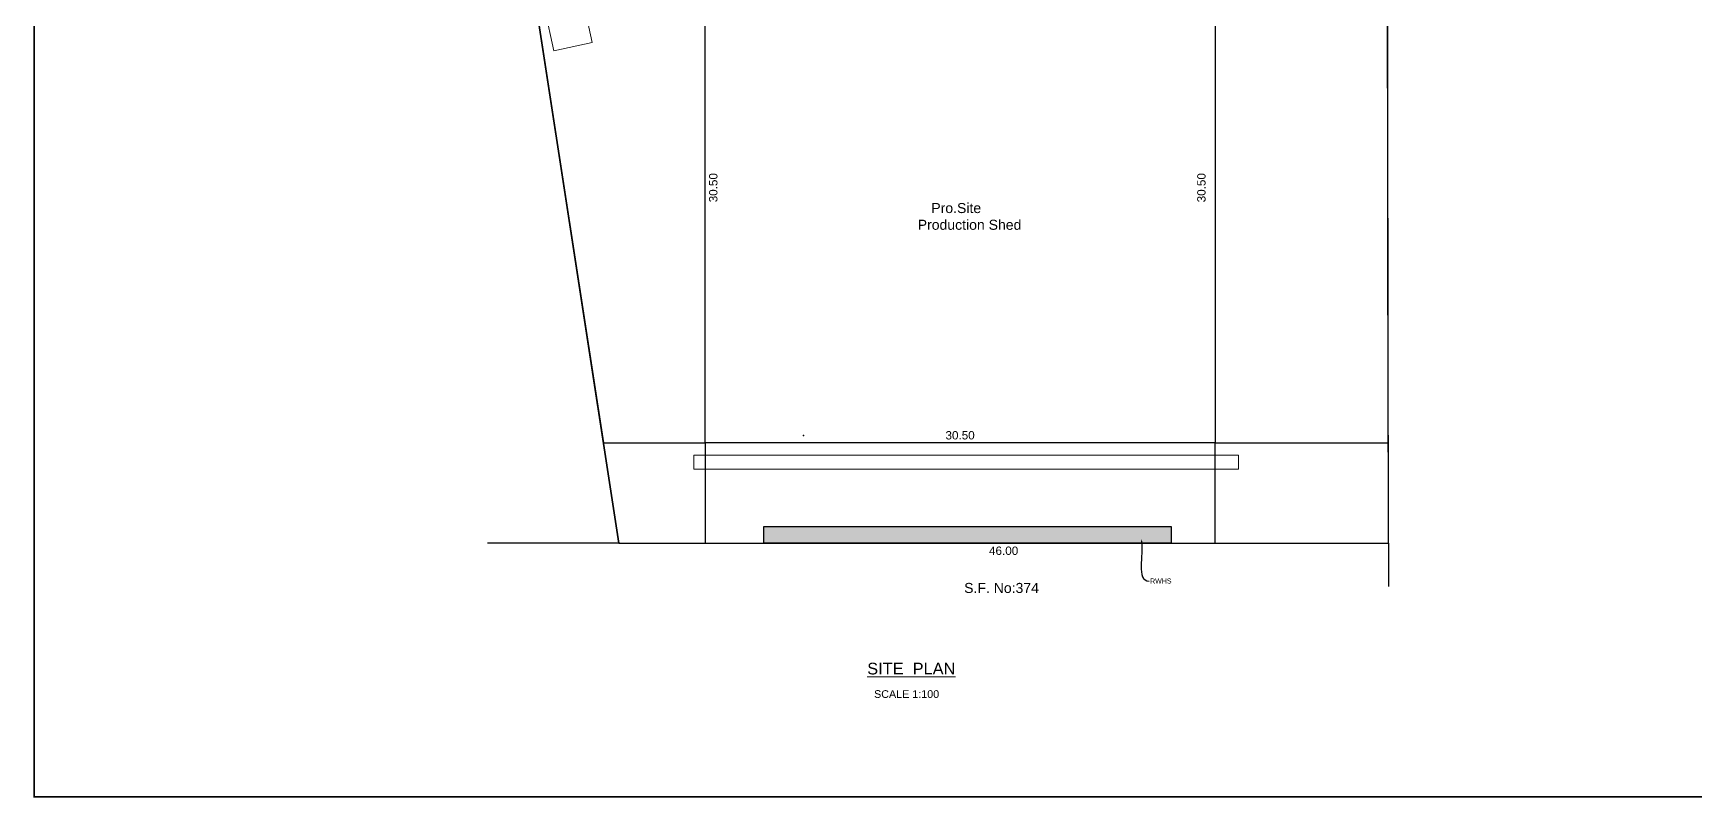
# Model space of a CAD drawing. Header units: metres. Extents: x 1521 to 1862, y -130 to 121.
# Drawn here: x 1662.9 to 1762.2, y -98.2 to -52.5 of the extents above; entities that cross this region are included whole.
import ezdxf
from ezdxf import colors
from ezdxf.entities.mleader import LeaderData, LeaderLine
from ezdxf.math import Vec2, Vec3

# ---------------------------------------------------------------- set-up
doc = ezdxf.new("R2010")
doc.units = ezdxf.units.M
doc.header["$MEASUREMENT"] = 0
doc.layers.get('DEFPOINTS').update_dxf_attribs({"lineweight": 9})
for name, color, linetype, lineweight in [('A-WALL', 250, 'Continuous', 30), ('AS_AT_SITE', 6, 'Continuous', 30), ('BLK_1_FIRE_TENDER_MOVEMENT', 161, 'Continuous', 0), ('BLK_1_PLANTATION_GREENSTRIP', 81, 'Continuous', 0), ('SUPER_IMPOSED', 5, 'Continuous', 30), ('WASTE_DISPOSAL', 7, 'Continuous', 0)]:
    doc.layers.add(name, color=color, linetype=linetype, lineweight=lineweight)
for name, color, linetype in [('BLK_1_LVL_0_BLDG_FOOT_PRINT', 1, 'Continuous'), ('BLK_1_LVL_0_REAR_SETBACK', 11, 'Continuous'), ('BLK_1_LVL_0_SIDE_SETBACK1', 171, 'Continuous'), ('BLK_1_LVL_0_SIDE_SETBACK2', 102, 'Continuous'), ('PLOT_BOUNDARY', 70, 'Continuous'), ('RWH', 130, 'Continuous'), ('WALL', 251, 'Continuous'), ('WIN', 252, 'Continuous')]:
    doc.layers.add(name, color=color, linetype=linetype)
doc.styles.add('1', font='arial.ttf', dxfattribs={"height": 0.5})
doc.styles.add('2', font='arial.ttf', dxfattribs={"height": 0.23})
doc.styles.get("Standard").update_dxf_attribs({"font": 'arial.ttf'})
doc.dimstyles.new('1 site plan', dxfattribs={"dimscale": 0, "dimtxt": 0.5, "dimasz": 0.18, "dimexe": 3, "dimexo": 0, "dimgap": 0.01, "dimtad": 0, "dimzin": 4, "dimdsep": 46, "dimtxsty": '1', "dimblk": 'ARCHTICK', "dimcen": 0.01, "dimse1": 1, "dimse2": 1, "dimsd1": 1, "dimsd2": 1, "dimclrd": 256, "dimclre": 256, "dimclrt": 254, "dimadec": 3, "dimazin": 0, "dimtfac": 1, "dimtmove": 2, "dimatfit": 3, "dimfxl": 0, "dimtolj": 1, "dimtzin": 0, "dimarcsym": 0})

# ---------------------------------------------------------------- blocks, each defined once
blk = doc.blocks.new('*D91')
at = {"layer": 'DEFPOINTS', "color": 0}
for p in [(1697.882, -82.975), (1743.882, -82.975), (1743.882, -83.434)]:
    blk.add_point(p, dxfattribs=at)
at = {"layer": 'WIN', "color": 254, "insert": (1720.882, -83.434), "char_height": 0.5, "attachment_point": 5, "style": '1'}
blk.add_mtext('\\A1;46.00', dxfattribs=at)
blk = doc.blocks.new('_ARCHTICK')
at = {"color": 0, "linetype": 'ByBlock', "const_width": 0.15}
blk.add_lwpolyline([(-0.5, -0.5), (0.5, 0.5)], dxfattribs=at)
blk = doc.blocks.new('*D471')
at = {"layer": 'DEFPOINTS', "color": 0}
for p in [(1703.029, -76.53), (1703.029, -76.975), (1733.529, -76.975)]:
    blk.add_point(p, dxfattribs=at)
at = {"color": 254, "insert": (1718.279, -76.53), "char_height": 0.5, "attachment_point": 5, "style": '1'}
blk.add_mtext('\\A1;30.50', dxfattribs=at)
blk = doc.blocks.new('*D472')
at = {"layer": 'DEFPOINTS', "color": 0}
for p in [(1703.029, -46.475), (1703.029, -76.975), (1703.525, -76.975)]:
    blk.add_point(p, dxfattribs=at)
at = {"color": 254, "insert": (1703.525, -61.725), "char_height": 0.5, "attachment_point": 5, "rotation": 90, "style": '1'}
blk.add_mtext('\\A1;30.50', dxfattribs=at)
blk = doc.blocks.new('*D475')
at = {"layer": 'DEFPOINTS', "color": 0}
for p in [(1732.709, -46.475), (1733.529, -46.475), (1733.529, -76.975)]:
    blk.add_point(p, dxfattribs=at)
at = {"color": 254, "insert": (1732.709, -61.725), "char_height": 0.5, "attachment_point": 5, "rotation": 90, "style": '1'}
blk.add_mtext('\\A1;30.50', dxfattribs=at)

msp = doc.modelspace()

# ---------------------------------------------------------------- hatches: boundary and pattern name
at = {"layer": 'WIN'}
h = msp.add_hatch(dxfattribs=at)
h.set_pattern_fill('GRAVEL', color=256, angle=19.4714149)
h.set_pattern_definition([(247.4842024, (-1433.85606, -1769.9153), (-4.5424345123, -11.151963446), [0.134536, -13.31908805]), (204.4411557, (-1433.907582, -1770.039582), (10.98035840273, 4.94284628), [0.230868, -22.85592476]), (151.981862, (-1434.11776, -1770.135106), (13.0947809493, -7.037521715), [0.162788, -16.1160326]), (286.745104, (-1434.40212, -1770.50081), (-5.72392270364, 19.1894947532), [0.210238, -20.81355804]), (312.3050691, (-1434.34155, -1770.70213), (-8.7140779245, 9.6470122798), [0.206155, -20.40937313]), (16.745104, (-1434.20279, -1770.8546), (-19.1894947532, -5.72392270364), [0.210238, -20.81355804]), (57.1656554, (-1434.001468, -1770.794026), (-8.9231375372, -13.76145401082), [0.278029, -27.52484855]), (91.7267433, (-1433.850718, -1770.560415), (-0.73374829837, 23.07512975987), [0.262488, -25.9863215]), (140.9009806, (-1433.858627, -1770.298046), (-11.8758381886, 9.5898105987), [0.21095, -20.8840731]), (194.7077733, (-1434.02234, -1770.16501), (10.704223553, 2.723893927), [0.240832, -11.80076258]), (241.8688527, (-1434.255277, -1770.226152), (-7.64699309536, -14.3709253912), [0.311448, -30.833375]), (158.2854898, (-1433.46541, -1770.18023), (-8.5996745623, 3.3234917516), [0.106301, -10.5238448]), (190.9406493, (-1433.564167, -1770.140904), (12.9231759061, 2.44775907735), [0.202237, -20.02151142]), (244.471415, (-1433.7627, -1770.1793), (0.33333653, -0.94280791), [0.141421, -1.27279256]), (222.6700055, (-1433.86873, -1770.08948), (4.047366494, 3.552298476), [0.076158, -7.5396151]), (311.2728244, (-1433.92472, -1770.1411), (-1.942817503, 2.495087203), [0.107703, -5.2774618]), (50.4351715, (-1433.85368, -1770.22205), (2.161750672, 2.8856254145), [0.174929, -5.6560229]), (181.036466, (-1433.74226, -1770.0872), (2.218952353, -0.27613485), [0.126491, -3.03578666]), (35.8609553, (-1434.47155, -1770.334437), (8.428069519, 6.16178904075), [0.1772, -17.54284515]), (89.8175909, (-1434.32794, -1770.23063), (-0.1045298064, -11.7042331453), [0.148661, -14.71740775]), (312.6700055, (-1433.80892, -1769.89863), (-3.552298476, 4.047366494), [0.152315, -7.4634581]), (3.0818746, (-1433.70569, -1770.01063), (-10.4280887034, -0.504941574), [0.1772, -17.54284515]), (358.9153697, (-1434.26488, -1770.91898), (-5.380712617, 0.2189331686), [0.17088, -8.37312375]), (314.2465555, (-1434.09403, -1770.92221), (-8.3807413937, 8.7042043687), [0.143178, -14.17464306]), (86.2728244, (-1433.46616, -1770.83811), (0.2189331686, 5.380712617), [0.152315, -7.4634581]), (36.8254396, (-1433.456257, -1770.686116), (-10.9231567216, -8.1046065441), [0.167631, -16.59542361]), (88.9153697, (-1433.92813, -1771.00144), (-0.2189331686, -5.380712617), [0.08544, -8.45856375]), (120.7813474, (-1433.52273, -1770.8581), (-2.276154034, 3.437895114), [0.05099, -5.0480295]), (185.4351715, (-1433.54882, -1770.8143), (3.161760264, 0.057201681), [0.206155, -3.91695063]), (205.4804209, (-1433.75405, -1770.83383), (9.0947425805, 4.2761732185), [0.19105, -18.91392317]), (323.1614825, (-1433.82368, -1770.3069), (-1.609480973, 1.552279292), [0.144222, -3.46132928]), (12.6286415, (-1433.70825, -1770.39337), (16.69440755056, 3.7811052003), [0.251794, -24.92756262]), (80.416811, (-1433.46255, -1770.33832), (-1.4378759293, -7.9330015008), [0.102956, -10.19267414]), (109.471415, (-1433.4454, -1770.2368), (-1.27614444, 0.60947138), [0.06, -0.94]), (139.727852, (-1433.782906, -1770.81221), (6.1045873597, -5.2663092549), [0.138924, -13.75352]), (67.4842024, (-1433.8889, -1770.72241), (4.5424345123, 11.151963446), [0.269072, -13.18455205]), (19.471415, (-1433.7859, -1770.4738), (0.60947138, 1.27614444), [0.26, -0.74]), (344.7762614, (-1433.540735, -1770.38718), (11.7614348264, -3.2662900705), [0.158114, -15.6532743]), (273.526019, (-1433.38817, -1770.4287), (0.390538212, -4.104568175), [0.145602, -7.1345079]), (227.1173903, (-1433.379215, -1770.574024), (-14.57998500395, -15.76147319525), [0.237065, -23.46947418]), (194.8974937, (-1433.540538, -1770.747734), (-12.58983937533, -3.39056698847), [0.250799, -24.8290734])])
h.paths.add_polyline_path([(1730.90104, -82.97505), (1730.90104, -81.97505), (1706.55587, -81.97505), (1706.55587, -82.97505)])

# ---------------------------------------------------------------- linework, layer by layer
msp.add_point((1708.90777, -76.53137))
at = {"layer": 'A-WALL', "lineweight": 5, "ltscale": 5, "const_width": 0.1}
msp.add_lwpolyline([(1662.91697, 120.70807), (1861.48664, 120.70807), (1861.48664, -98.15057), (1662.91697, -98.15057)], close=True, dxfattribs=at)
at = {"layer": 'AS_AT_SITE', "ltscale": 400}
msp.add_lwpolyline([(1754.21968, -7.85376), (1747.36746, 30.22868), (1734.58253, 29.60776), (1724.84863, 24.47519), (1682.39372, 17.65025), (1697.88191, -82.97505), (1743.88191, -82.97505), (1743.79405, -18.17511)], close=True, dxfattribs=at)
at = {"layer": 'BLK_1_FIRE_TENDER_MOVEMENT'}
msp.add_lwpolyline([(1733.52905, -82.97505), (1703.02905, -82.97505), (1703.02905, -76.97505), (1733.52905, -76.97505)], close=True, dxfattribs=at)
at = {"layer": 'BLK_1_LVL_0_BLDG_FOOT_PRINT'}
msp.add_lwpolyline([(1703.02905, -76.97505), (1703.02905, -46.47505), (1733.52905, -46.47505), (1733.52905, -76.97505)], close=True, dxfattribs=at)
at = {"layer": 'BLK_1_LVL_0_REAR_SETBACK'}
msp.add_lwpolyline([(1733.52905, -76.97505), (1703.02905, -76.97505), (1703.02905, -82.97505), (1733.52905, -82.97505)], close=True, dxfattribs=at)
at = {"layer": 'BLK_1_LVL_0_SIDE_SETBACK1'}
msp.add_lwpolyline([(1743.83242, -46.47505), (1733.52905, -46.47505), (1733.52905, -76.97505), (1743.87378, -76.97505)], close=True, dxfattribs=at)
at = {"layer": 'BLK_1_LVL_0_SIDE_SETBACK2'}
msp.add_lwpolyline([(1703.02905, -46.47505), (1692.26385, -46.47505), (1696.9584, -76.97505), (1703.02905, -76.97505)], close=True, dxfattribs=at)
at = {"layer": 'BLK_1_PLANTATION_GREENSTRIP'}
msp.add_lwpolyline([(1702.36264, -77.71257), (1734.92302, -77.71257), (1734.92302, -78.54763), (1702.36264, -78.54763)], close=True, dxfattribs=at)
at = {"layer": 'PLOT_BOUNDARY', "ltscale": 400}
msp.add_lwpolyline([(1754.21968, -7.85376), (1747.36746, 30.22868), (1734.58253, 29.60776), (1724.84863, 24.47519), (1682.39372, 17.65025), (1697.88191, -82.97505), (1743.88191, -82.97505), (1743.79405, -18.17511)], close=True, dxfattribs=at)
at = {"layer": 'RWH', "ltscale": 400}
msp.add_lwpolyline([(1706.55587, -81.97505), (1730.90104, -81.97505), (1730.90104, -82.97505), (1706.55587, -82.97505)], close=True, dxfattribs=at)
at = {"layer": 'SUPER_IMPOSED', "ltscale": 400}
msp.add_lwpolyline([(1754.21968, -7.85376), (1747.36746, 30.22868), (1734.58253, 29.60776), (1724.84863, 24.47519), (1682.39372, 17.65025), (1697.88191, -82.97505), (1743.88191, -82.97505), (1743.79405, -18.17511)], close=True, dxfattribs=at)
at = {"layer": 'WASTE_DISPOSAL', "color": 2}
msp.add_lwpolyline([(1693.98359, -53.54596), (1696.28557, -53.04702), (1695.74965, -50.57443), (1693.44767, -51.07338)], close=True, dxfattribs=at)
at = {"layer": 'WIN', "color": 254}
for p, q in [((1697.88191, -82.97505), (1682.39372, 17.65025)), ((1743.88191, -82.97505), (1743.79405, -18.17511)), ((1697.88191, -82.97505), (1690.02938, -82.97505)), ((1697.88191, -82.97505), (1743.88191, -82.97505)), ((1743.88191, -82.97505), (1743.88543, -85.57111))]:
    msp.add_line(p, q, dxfattribs=at)

# ---------------------------------------------------------------- texts
at = {"layer": 'A-WALL', "lineweight": 5, "ltscale": 5}
msp.add_text('SCALE 1:100', height=0.46, dxfattribs=at).set_placement((1713.13624, -92.22913))
at = {"layer": 'A-WALL', "lineweight": 5, "ltscale": 5, "char_height": 0.6, "attachment_point": 1, "style": '2'}
for s, insert, width in [('\\A1;{\\W6.70106;  }Pro.Site\\P{\\W2.913548; }{\\A0;       Production Shed}', (1713.43756, -62.64108), 9.1242639), ('\\A1;{\\W5.972354; }S.F. No:374', (1717.13043, -85.3547), 7.1760735)]:
    msp.add_mtext(s, dxfattribs=dict(at, insert=insert, width=width))
at = {"layer": 'A-WALL', "lineweight": 5, "ltscale": 5, "insert": (1712.72733, -90.12718), "char_height": 0.7, "width": 31.7730551, "attachment_point": 1}
msp.add_mtext('{\\LSITE  PLAN}', dxfattribs=at)

# ---------------------------------------------------------------- dimensions: what is measured, and where the dimension line sits
for p1, p2, distance, picture, middle in [((1703.02905, -46.47505), (1703.02905, -76.97505), 0.49624, '*D472', (1703.52529, -61.72505)), ((1733.52905, -76.97505), (1733.52905, -46.47505), 0.81977, '*D475', (1732.70928, -61.72505)), ((1733.52905, -76.97505), (1703.02905, -76.97505), -0.44531, '*D471', (1718.27905, -76.52974))]:
    dim = msp.add_aligned_dim(p1=p1, p2=p2, distance=distance, dimstyle='1 site plan', override={"dimscale": 1})
    dim.commit()
    dim.dimension.update_dxf_attribs({"geometry": picture, "text_midpoint": middle})
at = {"layer": 'WIN', "color": 254}
dim = msp.add_aligned_dim(p1=(1697.88191, -82.97505), p2=(1743.88191, -82.97505), distance=-0.45897, dimstyle='1 site plan', override={"dimscale": 1}, dxfattribs=at)
dim.commit()
dim.dimension.update_dxf_attribs({"geometry": '*D91', "text_midpoint": (1720.88191, -83.43402)})

# ---------------------------------------------------------------- leaders
at = {"layer": 'WALL', "ltscale": 2}
ml = msp.add_multileader_mtext('Standard', dxfattribs=at)
ml.set_content('RWHS', color=256)
ml.set_leader_properties(color=1)
ml.build(insert=Vec2(0, 0))
ml.multileader.update_dxf_attribs({"leader_type": 2, "text_left_attachment_type": 2, "text_right_attachment_type": 2, "dogleg_length": 0.36, "arrow_head_size": 0.18})
ctx = ml.context
ctx.base_point, ctx.char_height, ctx.arrow_head_size, ctx.landing_gap_size, ctx.plane_origin = Vec3(1729.57965, -85.24561), 0.3, 0.18, 0.06, Vec3(1715.16448, -82.75433)
ctx.left_attachment, ctx.right_attachment = 2, 2
notes = []
notes.append((ctx, [(0, (1, 1, 0), (1729.21965, -85.24561), (1, 0), 0.36, [(0, [(1729.08519, -82.68941)], 0, [])])]))
ctx.mtext.insert, ctx.mtext.flow_direction = Vec3(1729.63965, -85.09049), 5
for ctx, leaders in notes:
    for number, flags, end, landing, length, lines in leaders:
        leader = LeaderData()
        leader.index, (leader.has_last_leader_line, leader.has_dogleg_vector, leader.attachment_direction) = number, flags
        leader.last_leader_point, leader.dogleg_vector, leader.dogleg_length = Vec3(end), Vec3(landing), length
        for number, points, colour, breaks in lines:
            line = LeaderLine()
            line.index, line.vertices, line.color, line.breaks = number, Vec3.list(points), colors.encode_raw_color(colour), breaks
            leader.lines.append(line)
        ctx.leaders.append(leader)

doc.saveas('drawing.dxf')
